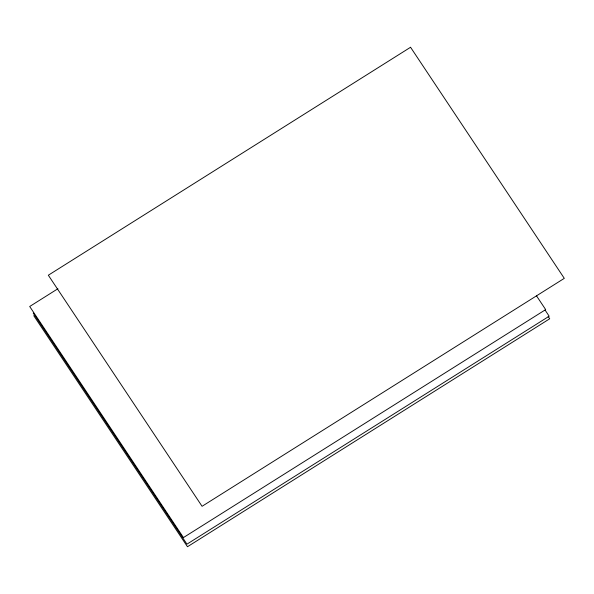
<?xml version="1.0" encoding="UTF-8"?>
<svg xmlns="http://www.w3.org/2000/svg" width="594" height="594" viewBox="0 0 594 594"><rect width="100%" height="100%" fill="white"/><g stroke="black" fill="none" stroke-linecap="round" stroke-linejoin="round"><path stroke-width="0.89" d="M57.922 288.729L29.7 306.489L183.442 537.57L545.671 309.615L536.449 295.753M545.077 310.053L549.175 316.216L186.947 544.163L33.205 313.09M548.165 316.468L549.702 318.778L187.474 546.732L33.732 315.652M410.558 47.268L48.329 275.222L202.071 506.296L564.3 278.348L410.558 47.268"/></g></svg>
